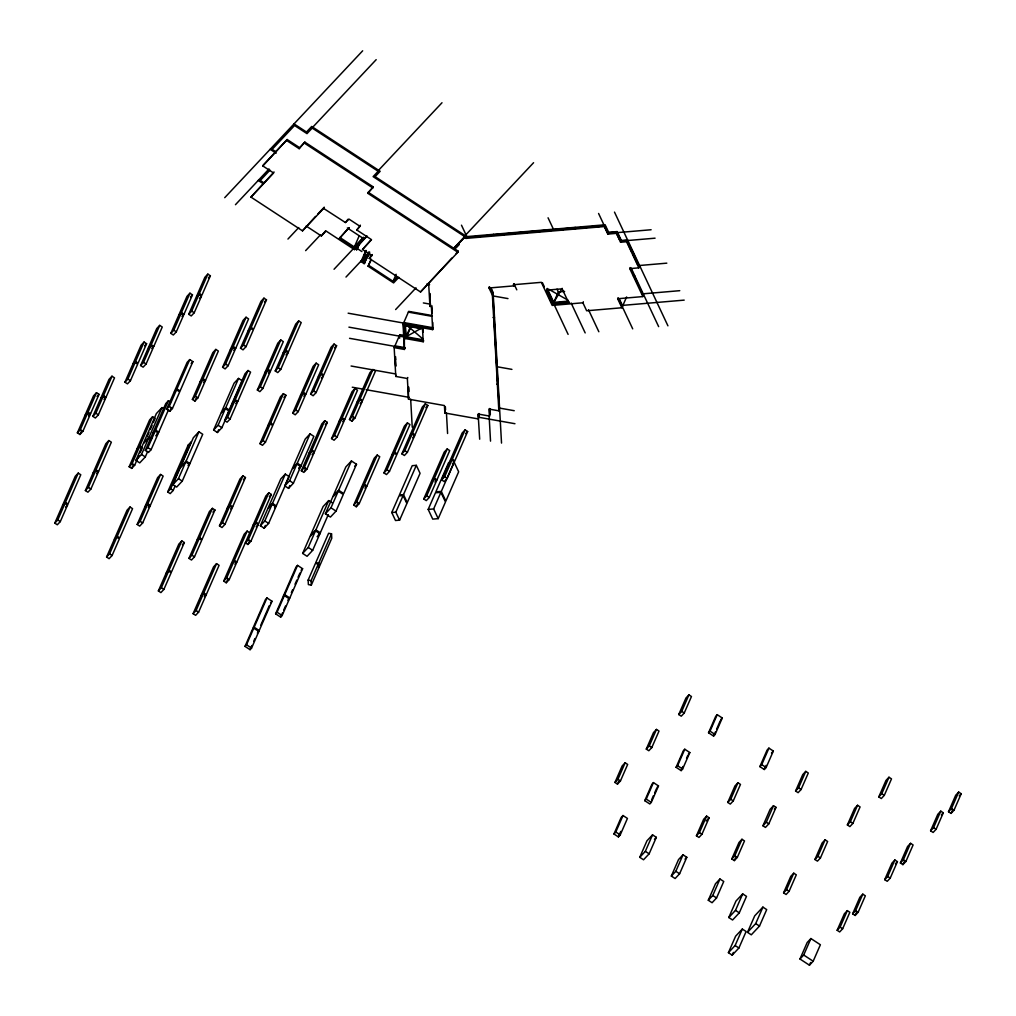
<?xml version="1.0" encoding="UTF-8"?>
<svg xmlns="http://www.w3.org/2000/svg" width="1016" height="1016" viewBox="0 0 1016 1016"><rect width="100%" height="100%" fill="white"/><g stroke="black" fill="none" stroke-linecap="round" stroke-linejoin="round"><path stroke-width="1.5" d="M77.368 432.841L84.569 416.357L87.554 413.182L90.081 414.833L82.88 431.317L79.896 434.492L77.368 432.841L80.353 429.666L87.554 413.182M96.507 392.684L93.523 395.872L85.039 415.29L88.024 412.115L96.507 392.684L99.035 394.348L90.538 413.766L88.557 415.887M79.896 434.492L81.09 431.749M92.85 416.357L100.051 399.885L103.035 396.697L105.562 398.361L98.362 414.833L95.377 418.008L92.85 416.357L95.834 413.182L103.035 396.697M111.989 376.212L109.004 379.387L100.521 398.818L103.492 395.63L111.989 376.212L114.516 377.863L106.02 397.294L104.038 399.402M54.788 523.126L62.065 506.489L65.049 503.314L67.564 504.965L60.3 521.602L57.315 524.777L54.788 523.126L57.772 519.938L65.049 503.314M65.443 502.399L78.245 473.1L80.772 474.751L67.97 504.05L65.443 502.399L62.459 505.574L75.26 476.275L78.245 473.1M124.93 382.207L132.131 365.722L135.115 362.547L137.643 364.198L130.442 380.683L127.457 383.858L124.93 382.207L127.914 379.031L135.115 362.547M135.572 361.48L144.069 342.049L146.596 343.7L138.1 363.131L135.572 361.48L132.588 364.655L141.084 345.224L144.069 342.049M85.382 490.55L92.647 473.926L95.631 470.738L98.158 472.402L90.894 489.026L87.909 492.201L85.382 490.55L88.367 487.375L95.631 470.738M140.589 365.519L147.79 349.047L150.774 345.872L153.302 347.523L146.101 363.995L143.116 367.17L140.589 365.519L143.573 362.344L150.774 345.872M108.826 440.538L105.842 443.713L93.053 473.012L96.037 469.824L108.826 440.538L111.354 442.189L98.552 471.488L96.571 473.596M159.728 325.374L156.743 328.549L148.26 347.98L151.244 344.792L159.728 325.374L162.255 327.025L153.772 346.456L151.778 348.564M170.815 333.35L178.003 316.878L180.988 313.69L183.515 315.354L176.314 331.826L173.33 335.001L170.815 333.35L173.799 330.175L180.988 313.69M189.941 293.205L186.969 296.38L178.473 315.811L181.458 312.623L189.941 293.205L192.469 294.856L183.985 314.287L181.991 316.395M188.709 314.287L195.91 297.815L198.895 294.627L201.422 296.291L194.221 312.763L191.237 315.938L188.709 314.287L191.694 311.112L198.895 294.627M199.365 293.56L207.848 274.13L210.376 275.793L201.892 295.224L199.365 293.56L196.38 296.736L204.864 277.317L207.848 274.13M138.9 455.524L134.671 465.226L131.686 468.401L129.159 466.75L136.423 450.113L139.408 446.938L141.935 448.589L140.119 452.755M129.159 466.75L132.143 463.575L139.408 446.938M152.603 416.725L149.619 419.913L136.817 449.199L139.802 446.024L152.603 416.725L155.131 418.389L153.302 422.567M457.835 252.26L420.535 291.973L369.252 258.382L372.3 254.584L371.856 255.6L362.522 249.492L371.513 239.662L356.781 229.972L359.956 226.301L349.06 219.139L345.415 222.529L323.634 208.432L302.501 230.848L250.965 197.104L273.609 172.999L262.865 165.964L263.309 164.948L287.185 139.535L299.631 147.676L304.851 142.113L373.317 186.944L367.83 193.319L457.835 252.247L458.28 251.231L368.275 192.303L367.83 193.319M131.686 468.401L132.893 465.633M147.726 451.383L145.301 456.921L139.713 462.89L135.915 460.4L143.192 443.776L148.781 437.82L151.308 439.471M250.965 197.104L274.053 171.983M147.206 436.524L149.035 432.333M150.254 429.539L152.083 425.361M135.915 460.4L141.516 454.444L148.781 437.82M161.976 407.606L156.388 413.563L143.586 442.862L149.187 436.893L161.976 407.606L164.503 409.257M145.326 450.393L152.591 433.769L155.194 430.987L158.356 433.045L151.092 449.682L148.476 452.463L145.326 450.393L147.93 447.611L155.194 430.987M168.402 400.774L165.786 403.555L152.984 432.841L155.6 430.073L168.402 400.774L170.498 402.145M166.662 409.207L173.926 392.582L176.543 389.801L179.705 391.858L172.428 408.495L169.824 411.277L166.662 409.207L169.278 406.425L176.543 389.801M176.936 388.887L189.738 359.588L192.9 361.658L180.099 390.944L176.936 388.887L174.333 391.655L187.135 362.369L189.738 359.588M157.01 433.984L158.763 432.13L168.504 409.816M262.865 165.964L287.185 139.535M169.824 411.277L171.031 408.508M106.578 557.022L113.843 540.398L116.827 537.223L119.355 538.874L112.09 555.511L109.106 558.686L106.578 557.022L109.563 553.847L116.827 537.223M117.234 536.308L130.035 507.009L132.563 508.66L119.761 537.959L117.234 536.308L114.249 539.483L127.051 510.184L130.035 507.009M286.741 140.551L299.187 148.692L299.631 147.676M137.173 524.459L144.437 507.835L147.422 504.647L149.949 506.311L142.684 522.935L139.7 526.11L137.173 524.459L140.157 521.284L147.422 504.647M192.38 399.428L199.644 382.803L202.629 379.616L205.156 381.279L197.891 397.904L194.907 401.079L192.38 399.428L195.364 396.253L202.629 379.616M299.187 148.692L304.851 142.113M160.617 474.447L157.632 477.622L144.831 506.908L147.815 503.733L160.617 474.447L163.144 476.098L150.343 505.397L148.361 507.505M215.837 349.415L212.852 352.59L200.05 381.889L203.035 378.701L215.837 349.415L218.364 351.066L205.562 380.365L203.568 382.473M194.907 401.079L196.126 398.31M167.678 491.973L174.955 475.336L177.927 472.161L170.663 488.798L167.678 491.973L170.205 493.624L173.19 490.449L175.006 486.296M222.593 367.259L229.87 350.634L232.855 347.447L235.369 349.11L228.105 365.735L225.12 368.91L222.593 367.259L225.577 364.084L232.855 347.447M172.872 484.594L180.137 467.957L185.725 462.001L189.522 464.49L182.258 481.114L176.657 487.07L172.872 484.594L178.46 478.638L185.725 462.001M246.05 317.246L243.065 320.421L230.264 349.707L233.248 346.532L246.05 317.246L248.577 318.897L235.776 348.196L233.782 350.304M198.933 431.787L193.332 437.756L180.531 467.043L186.131 461.086L198.933 431.787L202.717 434.276L189.916 463.575L188.049 465.557M240.5 348.196L247.764 331.559L250.749 328.384L253.276 330.048L246.012 346.672L243.027 349.847L240.5 348.196L243.484 345.021L250.749 328.384M251.155 327.47L263.957 298.171L266.484 299.834L253.683 329.12L251.155 327.47L248.171 330.645L260.972 301.358L263.957 298.171M213.627 430.009L220.891 413.385L225.361 408.61L229.159 411.099L221.894 427.723L217.411 432.499L213.627 430.009L218.097 425.247L225.361 408.61M302.501 230.848L315.544 216.421M225.768 407.695L238.57 378.409L242.354 380.886L229.553 410.185L225.768 407.695L221.285 412.471L234.086 383.172L238.57 378.409M217.411 432.499L218.631 429.717M224.6 420.522L231.864 403.885L234.848 400.71L237.376 402.361L230.099 418.998L227.114 422.173L224.6 420.522L227.584 417.347L234.848 400.71M248.044 370.497L245.059 373.672L232.258 402.971L235.242 399.796L248.044 370.497L250.571 372.148L237.769 401.447L235.776 403.568M323.507 208.496L324.104 207.404M323.698 208.42L324.32 207.429L324.002 208.509M158.369 590.931L165.633 574.307L168.618 571.132L171.145 572.783L163.881 589.407L160.896 592.595L158.369 590.931L161.353 587.756L168.618 571.132M169.024 570.217L181.826 540.918L184.341 542.569L171.552 571.868L169.024 570.217L166.04 573.392L178.841 544.093L181.826 540.918M306.184 226.035L321.335 235.953L325.514 230.962M257.34 390.004L264.604 373.367L267.589 370.192L270.116 371.843L262.839 388.48L259.855 391.655L257.34 390.004L260.325 386.829L267.589 370.192M280.784 339.979L277.8 343.167L264.998 372.453L267.983 369.278L280.784 339.979L283.312 341.643L270.51 370.929L268.516 373.05M188.963 558.368L196.228 541.731L199.212 538.556L201.739 540.22L194.475 556.844L191.491 560.019L188.963 558.368L191.948 555.193L199.212 538.556M199.606 537.642L212.407 508.343L214.935 510.007L202.133 539.293L199.606 537.642L196.621 540.817L209.423 511.531L212.407 508.343M275.234 370.942L282.512 354.305L285.496 351.13L288.011 352.781L280.746 369.418L277.762 372.593L275.234 370.942L278.219 367.767L285.496 351.13M285.89 350.215L298.691 320.916L301.219 322.567L288.417 351.866L285.89 350.215L282.905 353.39L295.707 324.091L298.691 320.916M345.415 222.529L347.98 219.253M339.382 238.468L348.958 227.724L339.382 238.468L353.898 247.98L363.042 238.252L347.345 227.99M219.469 525.882L226.733 509.245L229.718 506.07L232.245 507.721L224.981 524.358L221.996 527.533L219.469 525.882L222.453 522.707L229.718 506.07M242.926 475.856L239.941 479.044L227.139 508.33L230.124 505.155L242.926 475.856L245.453 477.52L232.651 506.806L230.657 508.927M259.956 443.675L267.233 427.05L270.218 423.863L272.733 425.526L265.468 442.15L262.484 445.325L259.956 443.675L262.941 440.5L270.218 423.863M270.612 422.948L283.413 393.662L285.94 395.313L273.139 424.599L270.612 422.948L267.627 426.123L280.429 396.837L283.413 393.662M356.781 229.972L360.401 225.577M359.931 226.276L360.274 225.171M193.104 613.677L200.368 597.052L203.352 593.865L205.88 595.528L198.615 612.153L195.631 615.328L193.104 613.677L196.088 610.502L203.352 593.865M353.898 247.98L359.232 235.776M216.56 563.664L213.576 566.839L200.774 596.138L203.759 592.95L216.56 563.664L219.088 565.315L206.286 594.614L204.292 596.722M321.335 235.953L325.996 230.988L354.419 249.593L366.509 236.195M354.178 248.133L356.692 249.784L359.753 242.786M356.692 249.784L360.49 241.999M362.522 249.492L370.954 239.966M292.697 413.156L299.974 396.532L302.959 393.344L305.473 395.008L298.209 411.632L295.224 414.807L292.697 413.156L295.681 409.981L302.959 393.344M316.154 363.144L313.169 366.319L300.368 395.618L303.352 392.43L316.154 363.144L318.681 364.795L305.88 394.094L303.886 396.202M369.189 253.073L364.173 263.652L361.01 261.582L365.9 250.393M361.01 261.582L366.23 256.019L364.401 254.826L366.23 250.635M364.401 254.826L366.37 251.231M223.698 581.114L230.962 564.477L233.947 561.302L236.474 562.953L229.21 579.59L226.225 582.765L223.698 581.114L226.682 577.939L233.947 561.302M365.15 254.025L366.979 255.232L368.503 252.12M247.142 531.089L244.157 534.264L231.356 563.562L234.34 560.388L247.142 531.089L249.669 532.752M364.173 263.652L367.83 255.257M364.909 262.852L363.017 261.62L368.541 255.74L369.76 252.946M226.225 582.765L227.432 579.996M234.886 564.159L236.868 562.038L252.628 526.199L255.613 523.024L258.14 524.675L250.876 541.312L247.891 544.487L245.364 542.836L248.349 539.661L255.613 523.024M310.604 394.094L317.868 377.469L320.853 374.282L323.38 375.945L316.116 392.57L313.131 395.745L310.604 394.094L313.588 390.919L320.853 374.282M256.019 522.11L268.821 492.811L271.336 494.475L258.547 523.761L256.019 522.11L253.035 525.285L265.836 495.999L268.821 492.811M321.259 373.367L334.061 344.081L336.588 345.732L323.786 375.031L321.259 373.367L318.275 376.542L331.076 347.256L334.061 344.081M398.856 277.317L393.598 282.918L368.084 266.217L371.132 259.22M368.084 266.217L371.272 259.829M247.891 544.487L249.098 541.719M260.363 525.716L267.627 509.08L272.11 504.317L275.895 506.793L268.63 523.43L264.147 528.193L260.363 525.716L264.833 520.954L272.11 504.317M285.305 474.104L280.822 478.866L268.034 508.165L272.504 503.403L285.305 474.104L289.09 476.593L276.288 505.879L274.498 507.784M264.147 528.193L265.366 525.424M284.759 485.889L292.024 469.252L296.875 464.096L300.673 466.573L293.395 483.21L288.557 488.366L284.759 485.889L289.611 480.72L296.875 464.096M310.071 433.883L305.232 439.052L292.43 468.338L297.282 463.182L310.071 433.883L313.868 436.359L301.066 465.658L299.123 467.728M288.557 488.366L289.763 485.597M301.333 470.764L308.597 454.127L311.582 450.952L314.109 452.603L306.845 469.24L303.86 472.415L301.333 470.764L304.317 467.589L311.582 450.952M311.976 450.037L324.777 420.738L327.304 422.389L314.503 451.688L311.976 450.037L308.991 453.212L321.793 423.913L324.777 420.738M304.457 471.03L305.676 468.262M368.833 265.417L393.078 281.305L396.138 274.307M331.546 438.595L338.811 421.957L341.795 418.783L344.322 420.434L337.058 437.07L334.074 440.245L331.546 438.595L334.531 435.407L341.795 418.783M354.99 388.569L352.006 391.744L339.204 421.043L342.189 417.868L354.99 388.569L357.518 390.22L344.716 419.519L342.735 421.64M245.008 646.379L252.273 629.742L253.771 628.155L258.826 631.469L251.562 648.094L250.063 649.681L245.008 646.379L246.507 644.792L253.771 628.155M266.967 597.954L265.481 599.542L252.679 628.828L254.165 627.24L266.967 597.954L272.021 601.256L259.22 630.555L257.734 632.143M349.453 419.532L356.718 402.895L359.702 399.72L362.229 401.371L354.965 418.008L351.98 421.183L349.453 419.532L352.438 416.344L359.702 399.72M250.063 649.681L251.879 645.528M253.695 641.375L254.902 638.594M260.782 625.17L269.316 605.638M360.096 398.805L372.897 369.507L375.425 371.158L362.623 400.456L360.096 398.805L357.111 401.98L369.913 372.681L372.897 369.507M351.98 421.183L353.187 418.414M275.603 613.816L282.867 597.179L284.353 595.592L289.408 598.894L282.143 615.531L280.657 617.118L275.603 613.816L277.089 612.229L284.353 595.592M302.641 553.403L309.918 536.765L315.506 530.809L319.926 533.705L312.661 550.342L307.073 556.298L302.641 553.403L308.242 547.446L315.506 530.809M297.561 565.379L296.062 566.966L283.261 596.265L284.759 594.678L297.561 565.379L302.603 568.693L289.814 597.98L288.315 599.567M407.81 377.482L407.365 378.498L395.783 376.441L394.17 347.624L404.431 349.453L403.035 324.333L408.699 311.366L432.029 315.519M394.17 347.624L399.847 334.658L404.241 335.445M328.701 500.596L323.113 506.552L310.312 535.851L315.913 529.895L328.701 500.596L332.016 502.768M420.535 291.973L451.891 258.051M325.387 513.766L332.651 497.142L338.252 491.185L343.294 494.487L336.029 511.124L330.441 517.081L325.387 513.766L330.975 507.81L338.252 491.185M280.657 617.118L282.473 612.966M283.68 610.184L285.496 606.031M291.363 592.595L292.583 589.813M295.021 584.225L296.85 580.047M298.069 577.253L299.898 573.062M338.645 490.258L351.447 460.972L356.502 464.274L343.7 493.573L338.645 490.258L333.045 496.227L345.846 466.928L351.447 460.972M318.465 534.772L320.332 532.79L328.257 514.655M405.092 326.123L405.727 337.541L423.672 340.728L423.228 341.744L405.282 338.557L410.616 326.339M406.4 337.249L410.68 327.457M404.431 349.453L404.355 339.014M395.783 376.441L396.227 375.425M308.127 580.123L315.392 563.499L318.326 564.02L318.579 568.477L311.315 585.114L308.381 584.594L308.127 580.123L311.061 580.644L318.326 564.02M403.035 324.333L432.676 329.616L431.394 306.667L429.933 306.4L430.378 305.384M318.732 563.105L331.521 533.806L328.6 533.286L315.798 562.585L318.732 563.105L318.973 567.563L331.775 538.277L331.521 533.806M454 248.907L465.099 236.55L466.369 237.376L604.774 225.539L608.305 233.07L607.86 234.086L616.394 233.35L616.839 232.334L608.305 233.07M464.655 237.566L465.925 238.392L466.369 237.376M353.746 505.079L361.023 488.455L363.995 485.267L366.522 486.931L359.258 503.555L356.273 506.73L353.746 505.079L356.73 501.904L363.995 485.267M377.203 455.066L374.218 458.241L361.417 487.54L364.401 484.353L377.203 455.066L379.73 456.717L366.928 486.016L364.935 488.125M432.676 329.616L432.778 322.478M356.273 506.73L357.492 503.961M478.638 414.249L478.396 418.948L444.843 412.979L444.424 405.549L408.508 399.161L408.381 387.807M383.959 472.91L391.236 456.286L394.221 453.098L396.735 454.762L389.471 471.386L386.486 474.561L383.959 472.91L386.944 469.735L394.221 453.098M394.614 452.184L407.416 422.897L409.943 424.548L397.142 453.847L394.614 452.184L391.63 455.359L404.431 426.072L407.416 422.897M401.866 453.847L409.13 437.21L412.115 434.035L414.642 435.699L407.378 452.323L404.393 455.498L401.866 453.847L404.851 450.672L412.115 434.035M412.521 433.121L425.323 403.822L427.85 405.486L415.049 434.772L412.521 433.121L409.537 436.296L422.339 407.01L425.323 403.822M498.843 410.82L492.392 295.173L489.026 287.998L489.471 286.982L492.836 294.145L499.288 409.804L498.843 410.82L489.166 409.092L489.56 416.077L478.13 414.045L479.679 439.204M391.757 512.521L399.021 495.897L403.111 495.541L406.87 503.53L399.605 520.154L395.503 520.51L391.757 512.521L395.846 512.178L403.111 495.541M403.517 494.627L416.319 465.328L412.217 465.684L399.415 494.983L403.517 494.627L407.264 502.615L420.065 473.316L416.319 465.328M492.392 295.173L492.836 294.145M444.843 412.979L445.033 407.505M513.804 285.877L513.715 283.718L513.804 285.877L489.026 287.998M423.748 498.958L431.025 482.333L434.01 479.158L436.537 480.809L429.26 497.434L426.275 500.621L423.748 498.958L426.733 495.783L434.01 479.158M447.205 448.945L444.221 452.12L431.419 481.419L434.404 478.244L447.205 448.945L449.732 450.596L436.931 479.895L434.937 482.016M428.18 509.41L435.445 492.785L440.906 492.315L445.465 502.006L438.201 518.643L432.74 519.112L428.18 509.41L433.642 508.94L440.906 492.315M448.64 462.572L435.851 491.858L441.312 491.401L454.101 462.102L458.66 471.792L445.859 501.091L441.312 491.401M441.655 479.895L448.92 463.271L451.904 460.096L454.431 461.747L447.167 478.371L444.183 481.559L441.655 479.895L444.64 476.72L451.904 460.096M452.31 459.168L465.112 429.882L467.639 431.533L454.838 460.832L452.31 459.168L449.326 462.356L462.128 433.057L465.112 429.882M489.56 416.077L489.687 409.473M546.887 289.166L553.453 303.136L569.15 301.79L568.706 302.806L553.009 304.152L558.343 291.948L557.022 289.154M607.86 234.086L604.33 226.555L604.774 225.539M626.605 296.951L621.881 307.759L586.651 310.769L582.905 302.781L583.349 301.765M616.674 232.334L620.852 241.224L627.075 240.69L626.58 241.732L620.573 242.252L621.017 241.236L616.839 232.334M642.912 296.583L629.78 268.63L630.225 267.614L643.357 295.567L642.912 296.583L617.652 298.742L621.881 307.759M617.652 298.742L618.096 297.726L632.701 328.854M629.78 268.63L638.861 267.856L639.305 266.84L627.075 240.69M614.959 782.434L622.148 765.962L625.132 762.787L627.659 764.438L620.459 780.923L617.474 784.098L614.959 782.434L617.944 779.259L625.132 762.787M617.474 784.098L618.68 781.342M646.29 749.084L653.491 732.6L656.476 729.425L659.003 731.076L651.802 747.56L648.818 750.735L646.29 749.084L649.275 745.896L656.476 729.425M613.956 833.996L621.144 817.512L623.011 815.53L627.431 818.426L620.243 834.898L618.376 836.892L613.956 833.996L615.81 832.002L623.011 815.53M618.376 836.892L620.776 831.393M678.739 714.527L685.94 698.043L688.924 694.868L691.452 696.519L684.251 713.003L681.266 716.178L678.739 714.527L681.723 711.352L688.924 694.868M644.754 800.672L651.955 784.187L653.44 782.599L658.495 785.914L651.294 802.386L649.808 803.973L644.754 800.672L646.24 799.084L653.44 782.599M651.599 799.859L653.402 795.731M654.609 792.988L656.399 788.873M676.085 767.309L683.285 750.824L684.771 749.237L689.826 752.551L682.625 769.023L681.139 770.611L676.085 767.309L677.583 765.721L684.771 749.237M639.75 857.301L646.951 840.816L652.539 834.86L656.336 837.336L649.135 853.821L643.534 859.777L639.75 857.301L645.338 851.345L652.539 834.86M681.139 770.611L682.942 766.496M686.537 758.253L687.743 755.51M708.533 732.752L715.734 716.28L717.232 714.68L722.287 717.995L715.086 734.466L713.588 736.067L708.533 732.752L710.032 731.164L717.232 714.68M713.588 736.067L715.391 731.939M716.585 729.196L720.192 720.954M671.335 876.059L678.536 859.574L683.019 854.812L686.803 857.288L679.602 873.773L675.132 878.535L671.335 876.059L675.818 871.296L683.019 854.812M696.43 835.787L703.631 819.302L706.615 816.127L709.143 817.778L701.942 834.263L698.957 837.438L696.43 835.787L699.414 832.612L706.615 816.127M727.761 802.424L734.962 785.94L737.946 782.764L740.473 784.415L733.273 800.9L730.288 804.075L727.761 802.424L730.745 799.249L737.946 782.764M759.866 766.61L767.067 750.138L768.922 748.144L773.341 751.04L766.14 767.512L764.273 769.506L759.866 766.61L761.733 764.629L768.922 748.144M764.273 769.506L766.077 765.378M708.292 900.252L715.48 883.768L719.963 879.005L723.748 881.482L716.547 897.966L712.076 902.729L708.292 900.252L712.762 895.477L719.963 879.005M731.799 858.939L739 842.467L741.972 839.279L744.499 840.943L737.311 857.415L734.327 860.59L731.799 858.939L734.784 855.764L741.972 839.279M734.327 860.59L735.52 857.847M762.94 825.779L770.141 809.295L773.493 805.726L776.021 807.377L768.82 823.862L765.467 827.43L762.94 825.779L766.305 822.198L773.493 805.726M728.79 917.512L735.978 901.04L742.696 893.889L746.493 896.366L739.292 912.851L732.574 920.001L728.79 917.512L735.495 910.361L742.696 893.889M795.579 791.019L802.78 774.548L805.764 771.373L808.292 773.024L801.091 789.495L798.106 792.683L795.579 791.019L798.563 787.845L805.764 771.373M728.409 952.665L735.609 936.193L742.315 929.043L746.112 931.52L738.911 948.004L732.193 955.154L728.409 952.665L735.114 945.528L742.315 929.043M732.193 955.154L733.4 952.411M747.497 932.332L754.697 915.861L762.914 907.123L766.699 909.599L759.498 926.084L751.294 934.822L747.497 932.332L755.713 923.595L762.914 907.123M783.59 892.848L790.778 876.363L793.763 873.188L796.29 874.84L789.089 891.324L786.105 894.499L783.59 892.848L786.562 889.673L793.763 873.188M814.921 859.485L822.122 843.013L825.106 839.826L827.634 841.489L820.433 857.961L817.448 861.136L814.921 859.485L817.905 856.31L825.106 839.826M847.369 824.928L854.57 808.457L857.555 805.282L860.082 806.933L852.881 823.404L849.897 826.592L847.369 824.928L850.354 821.753L857.555 805.282M799.973 959.002L807.174 942.518L810.908 938.543L820.382 944.753L813.181 961.225L809.447 965.2L799.973 959.002L803.707 955.027L810.908 938.543M878.789 796.887L885.99 780.415L888.975 777.24L891.502 778.891L884.301 795.363L881.317 798.551L878.789 796.887L881.774 793.712L888.975 777.24M809.447 965.2L810.654 962.457M837.146 930.288L844.347 913.816L847.331 910.641L849.859 912.292L842.658 928.764L839.673 931.951L837.146 930.288L840.13 927.113L847.331 910.641M852.627 913.816L859.828 897.331L862.813 894.156L865.34 895.807L858.139 912.292L855.154 915.467L852.627 913.816L855.612 910.628L862.813 894.156M855.154 915.467L856.361 912.724M884.707 879.653L891.908 863.181L894.893 859.993L897.42 861.657L890.219 878.129L887.235 881.304L884.707 879.653L887.692 876.478L894.893 859.993M900.379 862.978L907.58 846.493L910.565 843.318L913.092 844.969L905.891 861.454L902.907 864.629L900.379 862.978L903.364 859.79L910.565 843.318M902.907 864.629L904.1 861.885M930.592 830.809L937.793 814.324L940.778 811.149L943.305 812.8L936.104 829.285L933.12 832.46L930.592 830.809L933.577 827.621L940.778 811.149M948.5 811.733L955.7 795.261L958.685 792.086L961.212 793.737L954.011 810.222L951.027 813.397L948.5 811.733L951.484 808.558L958.685 792.086M951.027 813.397L952.221 810.641M547.218 288.404L553.784 302.374L562.165 288.328M224.726 197.675L362.674 50.8M235.458 204.699L269.037 168.948M269.964 170.129L260.261 180.467L264.16 183.02M312.776 127.165L376.187 59.652M97.041 396.456L99.035 394.348M144.602 345.821L146.596 343.7M190.487 296.977L192.469 294.856M208.394 277.914L210.376 275.793M199.441 298.399L201.422 296.291M287.947 239.065L298.742 227.559M317.652 214.186L323.952 207.48M191.16 363.512L192.9 361.658M378.587 170.256L441.998 102.743M305.625 250.647L320.256 235.077M65.583 507.086L67.564 504.965M264.49 301.942L266.484 299.834M368.275 192.303L373.317 186.944M155.74 435.826L158.356 433.045M363.487 237.236L354.343 246.964L339.814 237.452M334.048 269.253L353.492 248.552M354.419 249.593L367.119 236.08M345.986 277.063L369.595 251.93M366.979 255.232L368.541 255.74M369.252 258.382L371.856 255.6M286.029 354.901L288.011 352.781M283.947 397.434L285.94 395.313M393.078 281.305L397.396 276.708M334.594 347.853L336.588 345.732M321.399 378.054L323.38 375.945M395.63 309.562L416.014 287.858M465.125 235.572L533.578 162.7M453.72 248.26L465.442 235.776M454.444 247.891L465.099 236.55M454.47 248.768L458.737 244.221M456.044 247.955L459.245 244.551M182.359 544.69L184.341 542.569M212.941 512.128L214.935 510.007M243.459 479.628L245.453 477.52M456.146 253.505L458.28 251.244M325.31 424.51L327.304 422.389M269.354 496.583L271.336 494.475M298.729 468.643L300.673 466.573M312.115 454.724L314.109 452.603M360.236 403.492L362.229 401.371M256.159 526.796L258.14 524.675M354.635 466.268L356.502 464.274M425.856 407.594L427.85 405.486M317.132 536.689L319.926 533.705M412.661 437.807L414.642 435.699M270.523 602.844L272.021 601.256M301.117 570.281L302.603 568.693M257.327 633.057L258.826 631.469M287.922 600.494L289.408 598.894M465.645 433.654L467.639 431.533M452.45 463.868L454.431 461.747M657.009 787.502L658.495 785.914M688.34 754.139L689.826 752.551M720.788 719.582L722.287 717.995M654.469 839.33L656.336 837.336M706.158 820.953L709.143 817.778M771.474 753.021L773.341 751.04M685.013 859.193L686.803 857.288M774.344 809.168L776.021 807.377M895.426 863.765L897.42 861.657M941.311 814.921L943.305 812.8M959.218 795.858L961.212 793.737M405.422 325.361L406.057 336.766L421.97 327.876M294.03 123.876L306.476 132.029L311.696 126.467L380.162 171.285L375.12 176.644L466.7 236.614L605.104 224.777L609.181 233.439M493.687 234.772L575.335 227.787M472.834 237.274L480.657 236.601M485.343 236.195L491.604 235.661M496.303 235.268L504.126 234.594M508.825 234.188L515.074 233.655M521.335 233.121L527.596 232.588M532.295 232.181L540.118 231.521M544.805 231.115L551.066 230.581M555.765 230.175L563.588 229.514M568.287 229.108L576.11 228.435M580.796 228.041L587.058 227.508M591.756 227.101L599.58 226.428M465.925 238.392L604.33 226.555M608.635 232.308L617.169 231.572L621.36 240.475L627.57 239.941M608.851 232.753L616.839 232.08L621.017 240.97L627.24 240.436L639.089 265.659M612.038 233.197L616.344 232.829M617.652 232.601L651.116 229.743M627.837 240.513L655.079 238.176M639.572 265.494L666.813 263.157M513.27 284.734L541.337 282.334L552.183 305.41L582.905 302.781M633.476 276.098L634.848 275.984M558.343 291.948L564.617 291.414M642.264 293.891L679.755 290.678M553.784 302.374L567.919 301.168M621.716 305.46L684.187 300.126M492.417 293.256L493.166 293.383L501.523 443.09M426.669 284.112L429.59 284.632M493.319 295.986L507.975 298.59M423.355 302.933L430.682 304.228M493.065 317.5L494.525 317.754M408.369 312.128L431.698 316.281M403.809 322.555L433.362 327.812M348.145 313.195L404.571 323.24M433.121 328.6L403.479 323.317L403.835 329.603M412.102 326.606L422.58 328.473M403.911 336.207L399.504 335.42L399.669 338.214M406.057 336.766L422.516 339.7M348.92 327.152L403.835 336.931M394.957 345.846L405.219 347.675M349.555 338.315L395.719 346.545M394.614 346.608L404.876 348.437M497.269 366.776L511.924 369.38M496.786 384.264L498.259 384.531M351.091 366.014L395.719 373.952M499.567 408.089L514.223 410.705M352.273 387.223L363.068 389.141M366.141 389.7L409.296 397.383M514.947 423.71L479.184 417.335L478.98 413.525M548.526 289.141L568.185 300.291M464.693 236.576L373.113 176.619L378.155 171.26L312.217 128.079L306.997 133.642L294.551 125.501L272.174 149.327L275.742 151.676M304.406 143.129L372.872 187.96M270.154 149.301L276.123 153.2M258.255 180.429L263.436 183.833M356.654 248.12L361.887 251.562M355.613 247.79L357.441 248.984M191.694 311.112L194.221 312.763M243.484 345.021L246.012 346.672M278.219 367.767L280.746 369.418M313.588 390.919L316.116 392.57M352.438 416.344L354.965 418.008M404.851 450.672L407.378 452.323M444.64 476.72L447.167 478.371M951.484 808.558L954.011 810.222M181.458 312.623L183.985 314.287M233.248 346.532L235.776 348.196M267.983 369.278L270.51 370.929M303.352 392.43L305.88 394.094M342.189 417.868L344.716 419.519M434.404 478.244L436.931 479.895M173.799 330.175L176.314 331.826M225.577 364.084L228.105 365.735M260.325 386.829L262.839 388.48M295.681 409.981L298.209 411.632M334.531 435.407L337.058 437.07M386.944 469.735L389.471 471.386M426.733 495.783L429.26 497.434M881.774 793.712L884.301 795.363M933.577 827.621L936.104 829.285M151.244 344.792L153.772 346.456M203.035 378.701L205.562 380.365M235.242 399.796L237.769 401.447M364.401 484.353L366.928 486.016M681.723 711.352L684.251 713.003M798.563 787.845L801.091 789.495M850.354 821.753L852.881 823.404M761.733 764.629L766.14 767.512M710.032 731.164L715.086 734.466M143.573 362.344L146.101 363.995M195.364 396.253L197.891 397.904M227.584 417.347L230.099 418.998M262.941 440.5L265.468 442.15M304.317 467.589L306.845 469.24M356.73 501.904L359.258 503.555M903.364 859.79L905.891 861.454M297.282 463.182L301.066 465.658M218.097 425.247L221.894 427.723M289.611 480.72L293.395 483.21M330.975 507.81L336.029 511.124M127.914 379.031L130.442 380.683M887.692 876.478L890.219 878.129M169.278 406.425L172.428 408.495M766.305 822.198L768.82 823.862M649.275 745.896L651.802 747.56M730.745 799.249L733.273 800.9M817.905 856.31L820.433 857.961M677.583 765.721L682.625 769.023M315.913 529.895L320.332 532.79M272.504 503.403L276.288 505.879M103.492 395.63L106.02 397.294M155.6 430.073L158.763 432.13M149.187 436.893L151.714 438.556M186.131 461.086L189.916 463.575M308.242 547.446L312.661 550.342M264.833 520.954L268.63 523.43M95.834 413.182L98.362 414.833M855.612 910.628L858.139 912.292M147.93 447.611L151.092 449.682M88.024 412.115L90.538 413.766M139.802 446.024L142.329 447.675M230.124 505.155L232.651 506.806M141.516 454.444L145.301 456.921M178.46 478.638L182.258 481.114M617.944 779.259L620.459 780.923M699.414 832.612L701.942 834.263M734.784 855.764L737.311 857.415M786.562 889.673L789.089 891.324M646.24 799.084L651.294 802.386M80.353 429.666L82.88 431.317M132.143 463.575L134.671 465.226M170.663 488.798L173.19 490.449M222.453 522.707L224.981 524.358M248.349 539.661L250.876 541.312M840.13 927.113L842.658 928.764M96.037 469.824L98.552 471.488M147.815 503.733L150.343 505.397M234.34 560.388L236.868 562.038M284.759 594.678L289.814 597.98M615.81 832.002L620.243 834.898M645.338 851.345L649.135 853.821M675.818 871.296L679.602 873.773M712.762 895.477L716.547 897.966M735.495 910.361L739.292 912.851M755.713 923.595L759.498 926.084M803.707 955.027L813.181 961.225M88.367 487.375L90.894 489.026M140.157 521.284L142.684 522.935M191.948 555.193L194.475 556.844M226.682 577.939L229.21 579.59M277.089 612.229L282.143 615.531M203.759 592.95L206.286 594.614M254.165 627.24L259.22 630.555M735.114 945.528L738.911 948.004M57.772 519.938L60.3 521.602M109.563 553.847L112.09 555.511M161.353 587.756L163.881 589.407M196.088 610.502L198.615 612.153M246.507 644.792L251.562 648.094M407.67 325.933L422.846 338.963M614.49 212.103L667.931 325.831M626.745 241.198L632.015 252.412M633.324 255.219L637.946 265.036M626.58 241.732L638.861 267.856M616.941 234.099L619.925 240.462M616.394 233.35L620.573 242.252M631.215 268.249L658.647 326.631M630.453 267.83L634.352 276.149M598.576 213.462L603.936 224.879M604.266 226.035L607.809 233.566M619.315 298.844L622.668 305.981M575.132 227.343L575.666 228.473M548.056 217.792L553.415 229.197M588.493 309.74L598.843 331.749M571.106 302.971L585.178 332.918M568.706 302.806L562.14 288.836L546.443 290.182L553.009 304.152M554.038 304.432L568.109 334.378M542.417 282.677L544.335 286.753M547.522 293.535L551.345 301.676M493.471 234.315L494.005 235.458M514.109 284.137L516.788 289.839M461.48 225.184L466.839 236.601M490.817 287.617L492.824 291.897M466.7 236.614L467.233 237.744M490.474 287.655L493.166 293.383M489.267 286.88L492.265 293.268M433.642 508.94L438.201 518.643M395.846 512.178L399.605 520.154M493.941 317.652L494.119 320.764M494.297 323.863L495.16 339.395M495.325 342.494L496.113 356.476M496.278 359.575L497.154 375.107M497.319 378.219L497.662 384.429M490.03 408.711L490.334 414.299M489.433 408.521L489.725 413.741M489.102 415.569L490.525 441.135M478.434 414.249L478.574 416.789M446.443 413.067L447.586 433.489M445.376 406.806L445.541 409.842M431.838 305.651L432.27 313.296M430.098 293.548L430.263 296.71M429.755 294.31L430.289 303.809M428.612 282.664L429.933 306.4M423.037 329.324L423.202 332.168M423.228 341.744L422.516 328.905L404.559 325.717L405.282 338.557M410.667 399.161L412.229 427.19M408.711 387.045L408.965 391.478M407.365 378.498L408.508 399.161M395.554 356.616L395.719 359.626M395.211 357.226L395.719 366.319L395.224 357.378M311.061 580.644L311.315 585.114M188.151 445.135L175.349 474.421L178.333 471.246L191.135 441.947L188.151 445.135"/></g></svg>
